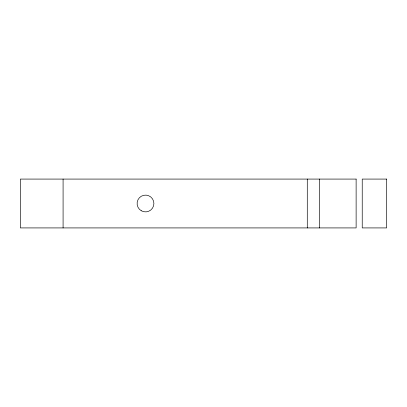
<?xml version="1.0" encoding="UTF-8"?>
<svg xmlns="http://www.w3.org/2000/svg" width="407" height="407" viewBox="0 0 407 407"><rect width="100%" height="100%" fill="white"/><g stroke="black" fill="none" stroke-linecap="round" stroke-linejoin="round"><path stroke-width="0.61" d="M319.495 179.08L319.495 227.92M307.285 179.08L307.285 227.92M63.085 179.08L63.085 227.92M356.125 179.08L20.35 179.08L20.35 227.92L356.125 227.92L356.125 179.08M386.65 179.08L362.23 179.08L362.23 227.92L386.65 227.92L386.65 179.08M141.305 210.77A8.394 8.394 0 0 0 153.897 203.5A8.394 8.394 0 0 0 141.305 196.23A8.394 8.394 0 0 0 141.305 210.77"/></g></svg>
